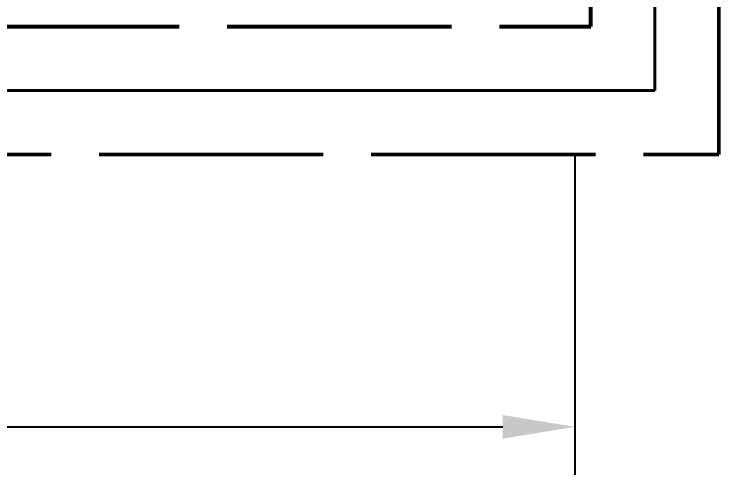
# Model space of a CAD drawing. Header units: millimetres. Extents: x -2997 to 67973, y -4267 to 4574.
# Drawn here: x 65465 to 67018, y -1023 to -8 of the extents above; entities that cross this region are included whole.
import ezdxf

# ---------------------------------------------------------------- set-up
doc = ezdxf.new("R2010")
doc.units = ezdxf.units.MM
doc.linetypes.add('DASH_494_106', pattern=[599.722222, 493.888889, -105.833333])
doc.layers.add('DIMENSIONS', color=7, linetype='Continuous')
doc.layers.add('GEOFAB', color=5, linetype='Continuous')
doc.styles.add('ARIAL', font='arial.ttf')
doc.dimstyles.get("Standard").update_dxf_attribs({"dimtxt": 2.5, "dimasz": 2.5, "dimexe": 1.25, "dimexo": 0.625, "dimtad": 1, "dimcen": 2.5, "dimazin": 3, "dimtfac": 1, "dimtmove": 0, "dimatfit": 3})

msp = doc.modelspace()

# ---------------------------------------------------------------- linework, layer by layer
at = {"layer": 'GEOFAB', "color": 5, "linetype": 'DASH_494_106', "lineweight": 50}
for p, q in [((67017.5, -317.5), (67017.5, 2631.1)), ((-317.5, -317.5), (67017.5, -317.5))]:
    msp.add_line(p, q, dxfattribs=at)
at = {"layer": 'GEOFAB', "color": 6, "lineweight": 40}
for p, q in [((66876.4, -176.4), (66876.4, 2490)), ((-176.4, -176.4), (66876.4, -176.4))]:
    msp.add_line(p, q, dxfattribs=at)
at = {"layer": 'GEOFAB', "color": 5, "linetype": 'DASH_494_106', "lineweight": 53}
msp.add_lwpolyline([(-35.3, -35.3), (66735.3, -35.3), (66735.3, 2025.3), (-35.3, 2025.3)], close=True, dxfattribs=at)

# ---------------------------------------------------------------- dimensions: what is measured, and where the dimension line sits
at = {"layer": 'DIMENSIONS'}
msp.add_linear_dim(base=(0, -917.2), p1=(0, -317.5), p2=(66700, -317.5), dimstyle='Standard', override={"dimtxt": 202.071111, "dimasz": 158.75, "dimexe": 105.833333, "dimexo": 0, "dimgap": 88.194444, "dimtad": 1, "dimtih": 0, "dimtoh": 0, "dimdec": 0, "dimtxsty": 'ARIAL', "dimclrd": 7, "dimclre": 7, "dimclrt": 7}, dxfattribs=at).render()

doc.saveas('drawing.dxf')
